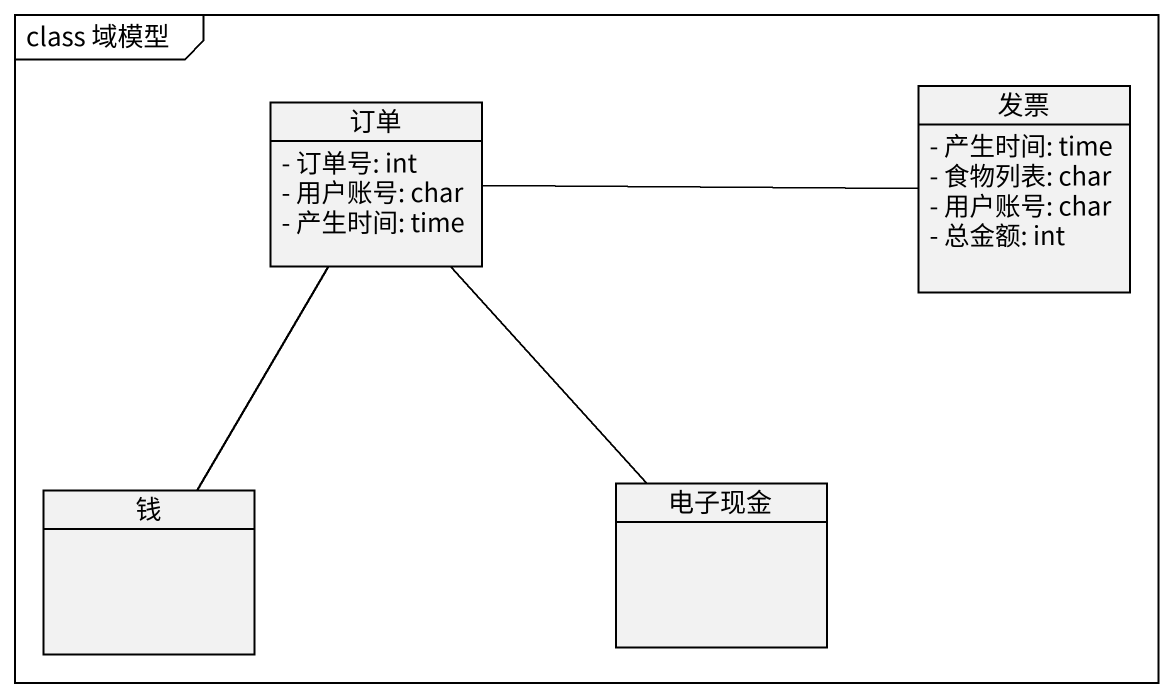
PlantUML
@startuml
mainframe class 域模型
hide circle
hide empty members
skinparam classAttributeIconSize 0
class 订单 {
  - 订单号: int
  - 用户账号: char
  - 产生时间: time
}
class 发票 {
  - 产生时间: time
  - 食物列表: char
  - 用户账号: char
  - 总金额: int
}
class 钱
class 电子现金
订单 -right- 发票
订单 -- 钱
订单 -- 电子现金
@enduml
